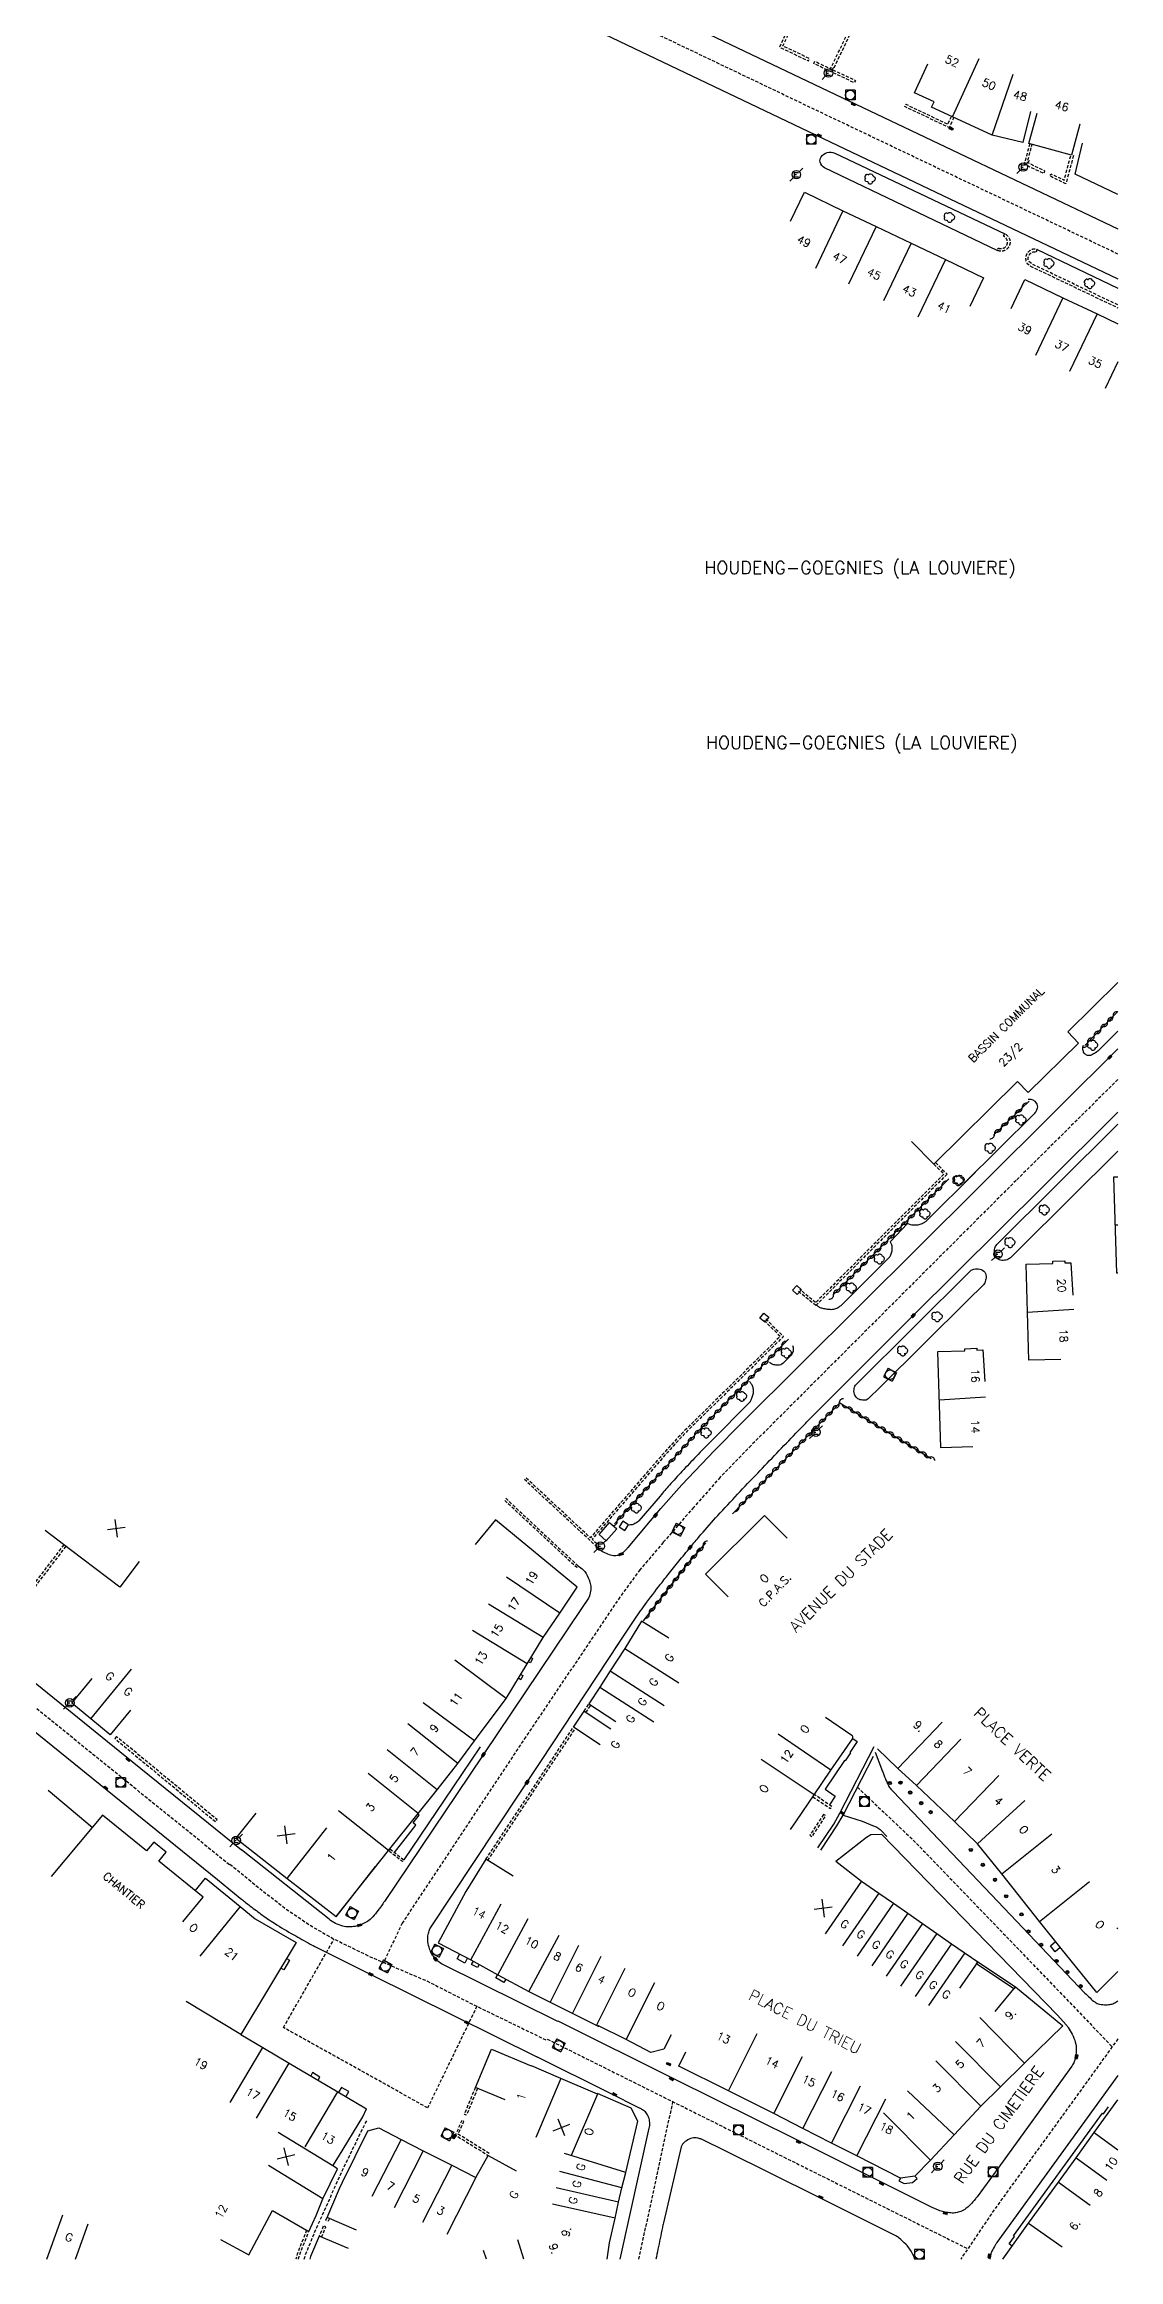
# Model space of a CAD drawing. Header units: millimetres. Extents: x 134000 to 135000, y 131000 to 132000.
# Drawn here: x 134832.2 to 135000.1, y 130999.9 to 131346 of the extents above; entities that cross this region are included whole.
import ezdxf
from ezdxf.enums import TextEntityAlignment as Align

# ---------------------------------------------------------------- set-up
doc = ezdxf.new("R2010")
doc.units = ezdxf.units.MM
doc.linetypes.add('DASHED', pattern=[0.75, 0.5, -0.25])
doc.layers.get('0').update_dxf_attribs({"linetype": 'CONTINUOUS'})
for name, color, linetype in [('W0001', 6, 'DASHED'), ('W0008', 7, 'CONTINUOUS'), ('W0100', 7, 'CONTINUOUS'), ('W0112', 1, 'DASHED'), ('W0300', 7, 'CONTINUOUS'), ('W0310', 3, 'CONTINUOUS'), ('W0322', 7, 'CONTINUOUS'), ('W0400', 7, 'CONTINUOUS'), ('W0420', 7, 'CONTINUOUS'), ('W0471', 7, 'CONTINUOUS'), ('W0980', 7, 'CONTINUOUS'), ('W0984', 7, 'CONTINUOUS'), ('W0989', 7, 'CONTINUOUS'), ('W0991', 7, 'CONTINUOUS'), ('W1102', 7, 'CONTINUOUS')]:
    doc.layers.add(name, color=color, linetype=linetype)
doc.styles.get("Standard").update_dxf_attribs({"font": 'romans.shx', "width": 0.85})

# ---------------------------------------------------------------- blocks, each defined once
blk = doc.blocks.new('t310o')
at = {"color": 0, "linetype": 'Continuous'}
for centre, start, end in [((-0.5, 0.38), 216.8699, 323.1304), ((0.5, -0.37), 36.8699, 143.1303)]:
    blk.add_arc(centre, 0.625, start, end, dxfattribs=at)
blk = doc.blocks.new('T420')
for p, q in [((0.75, 0.75), (-0.75, 0.75)), ((-0.75, 0.75), (-0.75, -0.75)), ((0.75, 0.75), (0.75, -0.75)), ((0.75, -0.75), (-0.75, -0.75))]:
    blk.add_line(p, q)
blk.add_ellipse((0, 0), major_axis=(-0.53, 0.53), ratio=1, start_param=3.926991, end_param=10.210176)
blk = doc.blocks.new('T400')
for p, q in [((-0.15, 0.3), (0.15, 0.3)), ((-0.15, -0.25), (-0.15, 0.3)), ((-0.15, 0.15), (0.15, 0.15)), ((-0.15, 0), (0.15, 0)), ((0.15, 0.3), (0.15, -0.25)), ((-0.15, -0.15), (0.15, -0.15)), ((-0.15, -0.25), (-0.15, -0.3)), ((-0.15, -0.3), (0.15, -0.3)), ((0.15, -0.3), (0.15, -0.25))]:
    blk.add_line(p, q)
blk = doc.blocks.new('T471')
for p, q in [((-0.333334, 0.333334), (-0.333334, -0.333334)), ((-0.333334, 0.333334), (0.333334, 0.333334)), ((-0.333334, 0), (0, 0)), ((0.500001, 0.500001), (1.000002, 1.000002)), ((-0.500001, -0.500001), (-1.000002, -1.000002)), ((-0.333334, -0.333334), (0.333334, -0.333334))]:
    blk.add_line(p, q)
blk.add_ellipse((0, 0), major_axis=(0.471405, 0.471405), ratio=1, start_param=5.4977871438, end_param=11.780972451)
blk = doc.blocks.new('T300')
for p, q in [((-0.8, 0.51), (-0.86, 0.34)), ((-0.86, 0.34), (-0.86, 0.17)), ((-0.86, 0.17), (-0.74, 0.06)), ((-0.69, 0.63), (-0.8, 0.51)), ((-0.8, -0.06), (-0.74, 0.06)), ((-0.74, 0.06), (-0.69, 0.11)), ((-0.57, 0.69), (-0.69, 0.63)), ((-0.46, 0.69), (-0.57, 0.69)), ((-0.29, 0.63), (-0.46, 0.69)), ((-0.29, 0.63), (-0.17, 0.74)), ((-0.23, 0.57), (-0.29, 0.63)), ((-0.17, 0.74), (-0.06, 0.8)), ((-0.06, 0.8), (0.06, 0.8)), ((0.06, 0.8), (0.23, 0.74)), ((0.23, 0.74), (0.34, 0.63)), ((0.34, 0.63), (0.4, 0.51)), ((0.46, 0.46), (0.34, 0.46)), ((0.4, 0.51), (0.4, 0.46)), ((0.57, 0.4), (0.46, 0.46)), ((0.57, 0.4), (0.69, 0.29)), ((0.69, 0.29), (0.74, 0.17)), ((0.74, 0.06), (0.69, -0.17)), ((0.74, 0.17), (0.74, 0.06)), ((-0.8, -0.17), (-0.8, -0.06)), ((-0.8, -0.23), (-0.8, -0.17)), ((-0.74, -0.34), (-0.8, -0.23)), ((-0.69, -0.4), (-0.74, -0.34)), ((-0.51, -0.46), (-0.69, -0.4)), ((-0.4, -0.46), (-0.51, -0.46)), ((-0.4, -0.46), (-0.34, -0.46)), ((-0.34, -0.46), (-0.34, -0.4)), ((-0.34, -0.51), (-0.34, -0.46)), ((-0.29, -0.63), (-0.34, -0.51)), ((-0.17, -0.74), (-0.29, -0.63)), ((-0.06, -0.8), (-0.17, -0.74)), ((0.06, -0.8), (-0.06, -0.8)), ((0.17, -0.74), (0.06, -0.8)), ((0.23, -0.69), (0.17, -0.74)), ((0.29, -0.46), (0.23, -0.46)), ((0.29, -0.63), (0.23, -0.69)), ((0.46, -0.4), (0.29, -0.46)), ((0.34, -0.51), (0.29, -0.63)), ((0.34, -0.51), (0.34, -0.46)), ((0.57, -0.34), (0.46, -0.4)), ((0.63, -0.29), (0.57, -0.34)), ((0.69, -0.17), (0.63, -0.29))]:
    blk.add_line(p, q)
blk = doc.blocks.new('t991o')
at = {"color": 0, "linetype": 'Continuous'}
for p, q in [((-1, 1), (1, -1)), ((-1, -1), (1, 1))]:
    blk.add_line(p, q, dxfattribs=at)
blk = doc.blocks.new('t322o')
at = {"color": 0, "linetype": 'Continuous'}
for radius in [0.25, 0.15]:
    blk.add_circle((0, 0), radius, dxfattribs=at)
blk = doc.blocks.new('t112o')
at = {"color": 0, "linetype": 'Continuous'}
for p, q in [((-0.5, 0.5), (0.5, 0.5)), ((-0.5, -0.5), (-0.5, 0.5)), ((0.5, 0.5), (0.5, -0.5)), ((0.5, -0.5), (-0.5, -0.5))]:
    blk.add_line(p, q, dxfattribs=at)

msp = doc.modelspace()

# ---------------------------------------------------------------- linework, layer by layer
at = {"layer": 'W0001', "flags": 128}
for points in [[(135000, 131313.25), (134952.68, 131335.8), (134887.63, 131366.86), (134845.56, 131386.97), (134838.23, 131390.26), (134831.21, 131393.12), (134824.92, 131394.96), (134817.89, 131396.08), (134809.68, 131396.49), (134801.98, 131396.04), (134783.1, 131393.38), (134742.59, 131386.76), (134718.8, 131382.88), (134708.25, 131384.18), (134708.36, 131389.3), (134710.02, 131396.29), (134712.05, 131400.2)], [(134861.15, 131061.62), (134851.03, 131069.8), (134830.54, 131086.38), (134807.98, 131104.64), (134790.16, 131119.09), (134783.23, 131125.69), (134780.07, 131129.1), (134774.56, 131135.95), (134770.16, 131141.97), (134763.29, 131153.17), (134755.35, 131166.08), (134749.92, 131174.49), (134744.54, 131181.41), (134739.6, 131186.8), (134735.78, 131190.42), (134730.72, 131194.59), (134724.86, 131198.75), (134719.14, 131202.16), (134711.81, 131205.88), (134705.72, 131208.62), (134693.98, 131213.83), (134686.14, 131217.32)], [(134959.29, 131073.73), (134968.34, 131065.17), (134999.11, 131033.2)], [(134861.22, 131061.71), (134866.28, 131057.61), (134869.86, 131054.82), (134873.74, 131052.17), (134877.42, 131050.06), (134883.02, 131047.31), (134892.1, 131043.43), (134899.32, 131039.75), (134910.73, 131034.21)], [(134910.83, 131034.38), (134976.54, 131001.64)], [(135000, 131034.43), (134994.51, 131026.82), (134980.67, 131007.73), (134975.43, 131000)], [(134872.84, 131000), (134872.98, 131000.55), (134874.37, 131003.97), (134878.83, 131013.93), (134882.18, 131020.82), (134882.68, 131021.79)], [(134925.14, 131000), (134930.46, 131024.6)]]:
    msp.add_lwpolyline(points, dxfattribs=at)
at = {"layer": 'W0001'}
for points in [[(135000, 131184.31), (134984.1, 131168.54), (134942.68, 131127.14), (134937.84, 131122.16), (134933.71, 131117.47), (134928.94, 131111.99), (134925.31, 131107.72), (134922.18, 131103.45), (134907.45, 131081.61), (134888.16, 131052.52), (134885.26, 131046.44)], [(134899.82, 131039.51), (134892.12, 131023.64), (134869.58, 131036.19), (134877.5, 131050.01)]]:
    msp.add_lwpolyline(points, dxfattribs=at)
at = {"layer": 'W0008', "flags": 128}
for points in [[(134885.71, 131363.89), (134955.04, 131330.78), (135000, 131309.4)], [(134925.24, 131352.78), (134957.96, 131337.18), (135000, 131317.19)], [(134987.4, 131313.97), (135000, 131307.93)], [(135000, 131173.09), (134984.72, 131157.94)], [(134859.26, 131059.29), (134804.5, 131103.61)], [(134958.55, 131081.36), (134959.25, 131080.89), (134958.1, 131079.17), (134958.23, 131079.09), (134957.38, 131077.86), (134957.28, 131077.92), (134954.23, 131073.41), (134955.82, 131072.35), (134954.91, 131070.99)], [(134900.31, 131080.03), (134894.71, 131071.71), (134888.4, 131062.39)], [(134953.1, 131064.26), (134955.59, 131067.99), (134956.55, 131069.66), (134961.92, 131080.1)], [(134953.56, 131063.92), (134956.07, 131067.69), (134957.05, 131069.38), (134961.78, 131078.57)], [(134990.99, 131048.68), (134990.2, 131048.04), (134989.46, 131048.97), (134990.25, 131049.61)], [(134983.49, 131002.05), (134983.03, 131002.38), (134983.86, 131003.53), (134983.66, 131003.66), (134997.58, 131022.81), (134997.73, 131022.7), (134998.53, 131023.8)], [(134966.03, 131012.66), (134965.76, 131012.24), (134966.6, 131011.83), (134967.91, 131012.01), (134968.63, 131012.61), (134968.29, 131012.96)]]:
    msp.add_lwpolyline(points, dxfattribs=at)
for points in [[(134981.15, 131313.83), (134954.13, 131326.73, -0.171899), (134953.48, 131327.6, -0.227534), (134953.6, 131328.42, -0.177823), (134954.57, 131329.12, -0.181321), (134955.75, 131329.02), (134982.31, 131316.41)], [(135000, 131191.85), (134997.17, 131189.04, -0.041341), (134996.51, 131188.49, -0.046232), (134995.85, 131188.11, -0.149227), (134995.36, 131188.04, -0.14203), (134994.89, 131188.27, -0.101206), (134994.65, 131188.59, -0.083416), (134994.52, 131189.05, -0.071936), (134994.53, 131189.34, -0.064258), (134994.63, 131189.66)], [(134985.96, 131181.21, -0.112922), (134986.56, 131181.17, -0.12997), (134987, 131180.9, -0.103636), (134987.4, 131180.26, -0.175429), (134987.4, 131179.8, -0.043843), (134987.15, 131179.27, -0.065786), (134986.91, 131178.96), (134975.98, 131168.08)], [(134984.72, 131157.94), (134983.19, 131156.46, -0.117344), (134982.68, 131156.15, -0.082242), (134981.84, 131156.04, -0.185003), (134981.11, 131156.34, -0.172381), (134980.73, 131157.08, -0.092394), (134980.77, 131157.97, -0.138638), (134981.07, 131158.5), (135000, 131177.33)], [(134792.35, 131170.82), (134787.99, 131157.44), (134782.37, 131140.13, 0.029483), (134781.99, 131138.67, 0.031087), (134781.8, 131137.24, 0.012759), (134781.79, 131136.98, 0.005382), (134781.78, 131136.34, 0.034126), (134781.89, 131134.79, 0.030735), (134782.23, 131133.09, 0.046548), (134782.61, 131132.06, 0.017011), (134784, 131129.38, 0.030664), (134784.44, 131128.71, 0.050072), (134785.9, 131127.04, 0.002437), (134787.03, 131125.92, 0.00418), (134787.7, 131125.27, 0.000179), (134789.06, 131123.98, 0.002918), (134789.14, 131123.9, 0.010685), (134790.54, 131122.66, 0.006314), (134792.98, 131120.64), (134845.95, 131077.77), (134863.03, 131063.94)], [(134977.74, 131169.84), (134969.96, 131162.14, -0.076491), (134969.55, 131161.84, -0.053984), (134968.89, 131161.59, -0.050932), (134968.57, 131161.54, -0.027354), (134967.97, 131161.54, -0.067802), (134967.6, 131161.61), (134967.11, 131161.83), (134964.41, 131158.92, -0.045389), (134964.6, 131158.5, -0.069945), (134964.67, 131158.2, -0.028209), (134964.67, 131157.65, -0.045241), (134964.62, 131157.32, -0.044813), (134964.42, 131156.73, -0.094238), (134964.25, 131156.48), (134956.83, 131149.09, -0.067309), (134956.16, 131148.58, -0.088272), (134955.55, 131148.37, -0.044058), (134955.21, 131148.34, -0.025659), (134954.63, 131148.38, -0.028423), (134954.04, 131148.48, -0.028032), (134953.46, 131148.65, -0.08366), (134953.24, 131148.78, -0.042856), (134952.88, 131149.12)], [(134942.45, 131137.1, -0.041348), (134942.71, 131136.76, -0.061654), (134942.84, 131136.5, -0.032253), (134943, 131135.92, -0.063227), (134943.02, 131135.61, -0.04426), (134942.95, 131135.1, -0.034925), (134942.76, 131134.47, -0.015066), (134942.55, 131133.99, -0.088982), (134942.5, 131133.91), (134936.38, 131127.76, 0.004422), (134934.13, 131125.45, 0.004314), (134931.87, 131123.06, 0.004375), (134929.91, 131120.91, 0.005685), (134928.44, 131119.23), (134925.12, 131115.35, -0.067906), (134924.95, 131115.19, -0.023747), (134924.37, 131114.84, -0.077549), (134924.09, 131114.74, -0.046764), (134923.6, 131114.7)], [(134915.67, 131108.29, -0.051225), (134916.45, 131107.68, -0.072342), (134916.89, 131107.13, -0.05048), (134917.49, 131105.78, -0.086041), (134917.62, 131104.92, -0.047155), (134917.48, 131103.81, -0.094495), (134917.27, 131103.29), (134916.18, 131101.67)], [(134916.15, 131101.65), (134898.69, 131075.62), (134885.37, 131055.88, -0.013432), (134884.39, 131054.51, -0.016729), (134883.54, 131053.47, -0.074658), (134882.7, 131052.75, -0.061003), (134881.48, 131052.18, -0.013844), (134881.14, 131052.08, -0.01429), (134880.8, 131052, -0.056963), (134879.82, 131051.91, -0.057607), (134878.86, 131052.05, -0.05202), (134877.73, 131052.47, -0.051676), (134876.71, 131053.12), (134863.04, 131063.96)], [(134912.49, 131037.13), (134894.49, 131046.06, -0.064792), (134893.74, 131046.56, -0.05088), (134892.97, 131047.39, -0.05316), (134892.63, 131047.95, -0.041066), (134892.34, 131048.74, -0.051916), (134892.15, 131049.88, -0.070812), (134892.22, 131050.73, -0.02674), (134892.42, 131051.47, -0.064975), (134892.56, 131051.75), (134909.81, 131077.78), (134922.06, 131096.31)], [(134962.06, 131079.24), (134963.06, 131076.6, 0.004574), (134963.3, 131075.98, 0.002312), (134963.8, 131074.75, 0.017654), (134964.14, 131074.02, 0.040342), (134964.32, 131073.71, 0.020393), (134964.53, 131073.44, 0.013924), (134964.86, 131073.07), (134982.2, 131054.82), (134994.84, 131041.59, 0.016282), (134995.64, 131040.81, 0.019081), (134996.37, 131040.19, 0.097806), (134996.9, 131039.92, 0.055892), (134997.91, 131039.75, 0.053334), (134998.74, 131039.8, 0.069465), (134999.36, 131039.98, 0.040838), (135000, 131040.35)], [(134957.05, 131069.38), (134960.03, 131068.42), (134961.92, 131067.64, -0.024216), (134962.21, 131067.54, -0.051761), (134962.34, 131067.48, -0.015691), (134962.83, 131067.14, -0.043179), (134963, 131067), (134963.91, 131066.04)], [(134955.94, 131062.19), (134960.73, 131065.92), (134961.4, 131066.33), (134963.04, 131066.43), (134990.58, 131038.11), (134991.93, 131036.63, -0.044792), (134992.24, 131036.22, -0.018579), (134992.86, 131035.14, -0.056351), (134993.34, 131033.91, -0.063087), (134993.5, 131032.73, -0.034023), (134993.47, 131032.19, -0.021248), (134993.32, 131031.34, -0.051149), (134993.17, 131030.85, -0.034371), (134992.81, 131030.18), (134980.98, 131013.83), (134977.99, 131009.73, -0.021831), (134977.73, 131009.41, -0.007549), (134976.95, 131008.55, -0.056847), (134976.07, 131007.79, -0.070861), (134975.23, 131007.38, -0.057376), (134974.49, 131007.23, -0.052966), (134973.67, 131007.25, -0.017311), (134972.79, 131007.39, -0.038504), (134972.4, 131007.5, -0.009973), (134971.58, 131007.82, -0.016782), (134971.1, 131008.04), (134963.67, 131011.71), (134949.64, 131018.73), (134930.8, 131028.07), (134912.51, 131037.17)], [(134859.27, 131059.3), (134862.85, 131056.39, 0.00763), (134864.17, 131055.36, 0.005352), (134866.08, 131053.92, 0.016432), (134868.18, 131052.49, 0.011939), (134871.19, 131050.68, 0.003785), (134873.76, 131049.24, 0.010366), (134874.72, 131048.74), (134883.24, 131044.5), (134909.17, 131031.6)], [(134922.23, 131000), (134926.77, 131020.45, 0.070926), (134926.84, 131021.34, 0.073203), (134926.66, 131022.18, 0.081867), (134926.27, 131022.87, 0.089591), (134925.72, 131023.34, 0.003677), (134925.25, 131023.6, 0.013253), (134925.12, 131023.67), (134920.61, 131025.92), (134909.17, 131031.61)], [(135000, 131028.69), (134981.09, 131002.61, 0.026568), (134980.83, 131002.2, 0.011883), (134980.32, 131001.26, 0.067939), (134980.06, 131000.52, 0.053406), (134980.01, 131000)], [(134968.29, 131000, 0.012995), (134968.16, 131000.3, 0.036644), (134967.49, 131001.55, 0.052602), (134966.87, 131002.33, 0.025112), (134965.82, 131003.29, 0.056982), (134965.3, 131003.63), (134952.98, 131009.79), (134938.83, 131016.85), (134934.95, 131018.73, 0.040224), (134934.8, 131018.79, 0.012039), (134934.29, 131018.93, 0.119715), (134933.46, 131018.93, 0.099358), (134932.56, 131018.52, 0.06108), (134931.95, 131017.96, 0.11722), (134931.76, 131017.57), (134928.97, 131005.68, 0.006211), (134928.81, 131004.94, 0.001368), (134928.11, 131001.55, 0.005209), (134927.81, 131000)]]:
    msp.add_lwpolyline(points, format="xyb", dxfattribs=at)
at = {"layer": 'W0008'}
for points in [[(134918.42, 131111.43), (134919.09, 131110.83, 0.062765), (134919.56, 131110.5, 0.036532), (134920.47, 131110.1, 0.078034), (134921.38, 131109.94, 0.105187), (134922.05, 131110.07, 0.031854), (134922.5, 131110.29, 0.062539), (134922.71, 131110.45, 0.009149), (134923.16, 131110.9, 0.014031), (134923.44, 131111.21), (134928.59, 131117.26), (134931.86, 131120.97), (134936.97, 131126.35), (134941.19, 131130.62), (134978.04, 131167.25), (134990.89, 131180.02), (135000, 131189.07)], [(134921.49, 131095.46), (134924.29, 131099.66, -0.011095), (134926.1, 131102.26, -0.008764), (134928.53, 131105.46, -0.002292), (134929.91, 131107.21, -0.001908), (134931.59, 131109.29, -0.00234), (134933.39, 131111.48, -0.002947), (134934.84, 131113.2, -0.010142), (134937.47, 131116.17, -0.004417), (134943.71, 131122.82, -0.001256), (134949.68, 131129.04, -0.004397), (134951.4, 131130.8), (134968.01, 131147.41), (134988.3, 131167.61), (135000, 131179.2)], [(134949.15, 131142.77, -0.112983), (134949.27, 131142.07, -0.15697), (134948.93, 131141.22), (134947.68, 131139.98, -0.221343), (134946.85, 131139.65, -0.048634), (134946.25, 131139.74, -0.112224), (134945.53, 131140.1)]]:
    msp.add_lwpolyline(points, format="xyb", dxfattribs=at)
at = {"layer": 'W0008', "flags": 128}
msp.add_lwpolyline([(134962.92, 131136.29), (134960.99, 131134.4, -0.161178), (134960.66, 131134.23, -0.074722), (134959.87, 131134.24, -0.138487), (134959.21, 131134.55, -0.144512), (134958.83, 131135.14, -0.12027), (134958.79, 131136.04, -0.149521), (134959.13, 131136.69), (134976.95, 131154.39, -0.146661), (134977.5, 131154.68, -0.100576), (134978.41, 131154.68, -0.186561), (134979.18, 131154.19, -0.193354), (134979.4, 131153.32, -0.056908), (134979.21, 131152.56, -0.109747), (134978.99, 131152.22), (134976.51, 131149.8)], format="xyb", close=True, dxfattribs=at)
at = {"layer": 'W0008'}
for points in [[(134906.68, 131091.36), (134906.99, 131091.17), (134906.67, 131090.53), (134906.31, 131090.75)], [(134908.28, 131094), (134908.52, 131093.85), (134908.19, 131093.16), (134907.89, 131093.35)], [(134886.93, 131063.56), (134890.29, 131067.82), (134889.88, 131068.19), (134890.81, 131069.35), (134890.56, 131069.55)], [(134870.09, 131046.97), (134870.53, 131046.7), (134869.65, 131045.21), (134869.2, 131045.49)], [(134898.37, 131047.06), (134897.96, 131046.27), (134896.73, 131046.91), (134897.13, 131047.69)], [(134900.18, 131046.06), (134899.91, 131045.58), (134898.99, 131046.05), (134899.28, 131046.57)], [(134904.32, 131043.75), (134904.04, 131043.24), (134902.8, 131043.98), (134903.06, 131044.44)], [(134875.02, 131027.96), (134875.3, 131028.43), (134874.14, 131029.15), (134873.85, 131028.65)], [(134879.35, 131025.39), (134879.82, 131026.18), (134878.64, 131026.84), (134878.19, 131026.08)]]:
    msp.add_lwpolyline(points, dxfattribs=at)
at = {"layer": 'W0100', "flags": 128}
for points in [[(134986.33, 131335.53), (134985.14, 131330.67), (134980.34, 131331.85), (134974.14, 131334.7), (134970.89, 131336.2), (134971.27, 131337.03), (134968.21, 131338.43), (134970.29, 131342.98)], [(134994.05, 131333.54), (134992.75, 131328.72), (134986.1, 131330.51), (134987.39, 131335.24)], [(135000, 131322.56), (134993.31, 131325.71), (134994.45, 131330.58)], [(134948.85, 131318.39), (134951.01, 131322.91), (134957.02, 131320.03), (134962.21, 131317.57), (134967.68, 131314.96), (134973.05, 131312.39), (134979, 131309.56), (134976.85, 131305.05)], [(134983.32, 131304.77), (134985.46, 131309.28), (134991.42, 131306.44), (134996.75, 131303.92), (135000, 131302.36)], [(134967.72, 131174.63), (134971.23, 131171.07), (134984.31, 131183.98), (134985.99, 131182.28), (134993.82, 131190), (134992.15, 131191.73), (135000, 131199.48)], [(135000, 131154.07), (134999.83, 131154.07), (134999.39, 131169.09), (135000, 131169.1)], [(134991.1, 131140.58), (134986.1, 131140.43), (134985.66, 131155.45), (134989.85, 131155.56), (134989.85, 131155.94), (134991.71, 131155.99), (134991.73, 131155.65), (134992.65, 131155.68), (134992.96, 131150.6)], [(134977.32, 131126.92), (134972.33, 131126.77), (134971.88, 131141.79), (134976.07, 131141.91), (134976.07, 131142.25), (134977.94, 131142.31), (134977.95, 131142.03), (134978.91, 131142.09), (134979.23, 131137.1)], [(134948.31, 131112.66), (134944.79, 131116.21), (134935.56, 131107.04), (134939.08, 131103.49)], [(134847.03, 131108.98), (134844.01, 131105), (134836.33, 131110.81), (134832.34, 131113.83)], [(134845.69, 131085.79), (134842.5, 131081.94), (134839.49, 131084.43), (134836.53, 131086.86), (134839.7, 131090.73)], [(134919.09, 131080.38), (134914.92, 131083.13), (134916.57, 131085.62), (134920.74, 131082.87)], [(135000, 131044.94), (134996.7, 131041.69), (134991.11, 131048.54), (134987.74, 131052.75), (134981.86, 131060.2), (134978.08, 131064.9), (134974.47, 131068.36), (134968.51, 131074), (134965.63, 131076.67), (134962.45, 131079.76)], [(134853.89, 131052.69), (134857.04, 131056.57), (134850.12, 131062.21), (134851.26, 131063.58), (134849.33, 131065.16), (134848.18, 131063.79), (134841.33, 131069.36), (134839.71, 131067.46), (134832.82, 131073.23)], [(134905.47, 131059.83), (134901.24, 131062.49), (134898.07, 131057.45), (134893.76, 131049.44), (134898.88, 131046.79), (134903.09, 131044.42), (134907.92, 131041.81), (134907.92, 131041.81), (134918.86, 131036.35)], [(134955.94, 131062.19), (134959.91, 131059.06), (134959.91, 131059.06), (134962.63, 131057.18), (134964.95, 131055.6), (134967.19, 131054.05), (134969.46, 131052.46), (134971.72, 131050.9), (134974.02, 131049.28), (134978.11, 131046.47), (134975.27, 131042.35)], [(134855.81, 131057.57), (134857.39, 131059.51), (134862.82, 131055.09), (134865.16, 131053.19), (134871.59, 131049.46), (134862.95, 131035.11), (134866.37, 131033.08), (134870.48, 131030.65), (134878.07, 131026.14), (134882.55, 131023.48)], [(134999.83, 131051.78), (135000, 131051.61)], [(134980.84, 131038.7), (134984.02, 131042.56), (134991.39, 131036.48), (134985.38, 131030.62), (134981.66, 131026.92), (134978.6, 131023.89), (134974.4, 131019.45), (134970.7, 131015.48), (134968.29, 131012.96), (134966.03, 131012.66), (134959.2, 131016.14), (134955.24, 131018.15), (134950.77, 131020.41), (134946.21, 131022.74), (134939.12, 131026.32), (134931.37, 131030.16), (134932.48, 131032.4)], [(134930.2, 131035.03), (134929.06, 131032.81), (134927.02, 131032.31), (134923.15, 131034.3), (134918.7, 131036.52)], [(134904.22, 131024.91), (134899.6, 131026.81), (134902.08, 131032.84), (134908.32, 131030.2)], [(134920.16, 131000), (134920.55, 131002.56), (134921.41, 131006.41), (134921.94, 131008.9), (134922.46, 131011.17), (134923.08, 131013.55), (134924.97, 131021.59), (134923.95, 131023.58), (134918.69, 131025.88), (134918.66, 131025.81), (134912.94, 131028.24), (134908.33, 131030.22)], [(134859.75, 131003.06), (134864.16, 131000.7), (134867.86, 131007.62), (134873.58, 131004.34), (134874.68, 131006.85), (134875.77, 131009.45), (134878.02, 131014.14), (134877.31, 131014.58), (134878.18, 131016.01), (134881.98, 131022.26), (134882.58, 131023.51)], [(134982.03, 131000), (134986.05, 131005.64), (134990.7, 131012.04), (134993.47, 131015.84), (134996.29, 131019.79), (135000, 131024.89)], [(134881, 131004.52), (134876.41, 131006.5), (134878.37, 131011.05), (134878.82, 131012.05), (134882.78, 131020.08)], [(134882.78, 131020.07), (134884.48, 131020.53), (134887.98, 131018.69), (134891.44, 131016.95), (134895.88, 131014.67), (134899.65, 131012.76), (134901.56, 131016.23), (134905.94, 131013.82)], [(134879.78, 131001.68), (134875.17, 131003.6), (134873.84, 131000.42), (134873.73, 131000)]]:
    msp.add_lwpolyline(points, dxfattribs=at)
at = {"layer": 'W0100'}
for points in [[(134865.25, 131069.71), (134862.16, 131065.78), (134870.18, 131059.5), (134877.82, 131053.53), (134886.02, 131063.83), (134890.64, 131069.65), (134893.61, 131073.34), (134896.86, 131077.45), (134899.46, 131080.96), (134904.42, 131087.62), (134907.7, 131093.04), (134910.18, 131097.12), (134912.76, 131100.94), (134915.49, 131104.98), (134902.74, 131115.5), (134899.56, 131111.64)], [(134929.81, 131097.04), (134925.56, 131099.67), (134922.93, 131095.41), (134920.66, 131091.92), (134919.05, 131089.37), (134917.34, 131086.76), (134921.52, 131084.02)]]:
    msp.add_lwpolyline(points, dxfattribs=at)
at = {"layer": 'W0100', "flags": 128}
for points in [[(134921.67, 131114.1), (134920.04, 131112.23), (134918.92, 131113.21), (134920.55, 131115.08)], [(134923.52, 131114.72), (134922.64, 131115.31), (134922.05, 131114.44), (134922.93, 131113.84)], [(134984.02, 131042.56), (134983.76, 131042.25), (134977.88, 131046.14), (134978.11, 131046.47)]]:
    msp.add_lwpolyline(points, close=True, dxfattribs=at)
msp.add_lwpolyline([(134948.85, 131067.12), (134949.78, 131068.48), (134952.52, 131072.54), (134955.14, 131076.38), (134958.55, 131081.36, 0.105494), (134958.57, 131081.42, 0.040938), (134958.59, 131081.57, 0.140656), (134958.55, 131081.68, 0.104013), (134958.44, 131081.8), (134954.32, 131084.62)], format="xyb", dxfattribs=at)
at = {"layer": 'W0112', "flags": 128}
for points in [[(134950.59, 131352.77), (134947.09, 131345.58), (134951.64, 131343.43), (134951.81, 131343.79), (134947.63, 131345.77), (134950.95, 131352.59)], [(134958.71, 131348.86), (134955.47, 131342.04), (134958.99, 131340.37), (134958.82, 131340.01), (134952.49, 131343), (134952.66, 131343.37), (134955.11, 131342.21), (134958.35, 131349.03)], [(134974.35, 131334.6), (134973.62, 131333.01), (134966.68, 131336.31), (134966.85, 131336.67), (134973.43, 131333.54), (134973.99, 131334.77)], [(134986.22, 131330.48), (134985.36, 131327.32), (134988.43, 131325.87), (134988.6, 131326.23), (134985.84, 131327.54), (134986.6, 131330.38)], [(134993.06, 131328.63), (134991.87, 131324.23), (134989.35, 131325.45), (134989.52, 131325.81), (134991.61, 131324.8), (134992.67, 131328.74)], [(134904.32, 131118.87), (134914.42, 131109.45), (134915.67, 131108.29), (134915.43, 131108.04), (134904.08, 131118.62)], [(134835.26, 131111.62), (134830.03, 131104.78)], [(134835.58, 131111.38), (134830.35, 131104.54)], [(134916.57, 131085.62), (134917.34, 131086.76)], [(134916.86, 131085.43), (134917.63, 131086.56)], [(134901.24, 131062.49), (134914.92, 131083.13)], [(134901.53, 131062.3), (134915.21, 131082.94)], [(134952.33, 131072.26), (134955.09, 131070.39), (134955.32, 131070.72), (134952.55, 131072.59)], [(134886.24, 131064.11), (134888.4, 131062.39), (134888.18, 131062.12), (134886.02, 131063.83)], [(134899.92, 131026.68), (134898.19, 131022.48), (134897.87, 131022.61), (134899.6, 131026.81)], [(134901.75, 131016.53), (134896.9, 131019.53), (134897.8, 131021.55), (134897.48, 131021.69), (134896.45, 131019.4), (134901.56, 131016.23)], [(134873.21, 131004.55), (134871.73, 131000.81), (134871.53, 131000)], [(134871.95, 131000), (134872.12, 131000.69), (134873.56, 131004.35)], [(134875.53, 131003.44), (134876.22, 131005.06), (134875.85, 131005.22), (134875.17, 131003.6)], [(134876.77, 131006.34), (134876.58, 131005.92), (134876.22, 131006.09), (134876.41, 131006.5)]]:
    msp.add_lwpolyline(points, dxfattribs=at)
msp.add_lwpolyline([(134981.31, 131314.19, 0.179498), (134982.01, 131314.14, 0.179498), (134982.58, 131314.56, 0.220203), (134982.7, 131315.4, 0.220203), (134982.14, 131316.04), (134982.31, 131316.41, -0.220203), (134983.09, 131315.51, -0.220203), (134982.92, 131314.34, -0.179498), (134982.13, 131313.76, -0.179498), (134981.15, 131313.83)], format="xyb", close=True, dxfattribs=at)
for points in [[(134987.29, 131313.59), (134987.4, 131313.97, 0.093659), (134986.84, 131314.02, 0.100999), (134986.35, 131313.86, 0.140472), (134985.77, 131313.27, 0.138227), (134985.58, 131312.46, 0.137968), (134985.78, 131311.85), (134986.32, 131311.38), (135000, 131304.85)], [(135000, 131305.3), (134986.54, 131311.71), (134986.09, 131312.11, -0.123562), (134985.98, 131312.48, -0.138227), (134986.12, 131313.08, -0.140472), (134986.55, 131313.51, -0.100999), (134986.89, 131313.62, -0.093659), (134987.29, 131313.59)], [(134944.97, 131146.9), (134947.73, 131144.16), (134938.77, 131135.33), (134933.3, 131129.97, 0.013187), (134931.21, 131127.81, 0.007289), (134927.6, 131123.76), (134917.83, 131112.49), (134918.67, 131111.7), (134918.42, 131111.43), (134907.14, 131121.91)], [(134944.72, 131146.65), (134947.23, 131144.16), (134938.53, 131135.58), (134933.06, 131130.22, 0.013187), (134930.95, 131128.05, 0.007289), (134927.33, 131123.99), (134917.56, 131112.71), (134907.38, 131122.17)]]:
    msp.add_lwpolyline(points, format="xyb", dxfattribs=at)
at = {"layer": 'W0112'}
for points in [[(134971.5, 131171.33), (134973.3, 131169.52), (134952.79, 131148.99), (134950.04, 131151.25)], [(134971.25, 131171.09), (134972.8, 131169.52), (134952.76, 131149.46), (134950.27, 131151.52)]]:
    msp.add_lwpolyline(points, dxfattribs=at)
at = {"layer": 'W0112', "flags": 128}
for points in [[(134843.51, 131081.64), (134843.26, 131081.33), (134858.95, 131068.37), (134859.21, 131068.68)], [(134954, 131069.49), (134951.86, 131066.24), (134952.19, 131066.02), (134954.34, 131069.27)]]:
    msp.add_lwpolyline(points, close=True, dxfattribs=at)
at = {"layer": 'W0310'}
for points in [[(135000, 131194.95), (134994.84, 131189.63)], [(134986.11, 131180.94), (134980.58, 131175.63)], [(134973.56, 131168.77), (134955.47, 131150.62)], [(134948.5, 131143.74), (134934.58, 131129.52), (134921.31, 131114.86)], [(134939.75, 131116.46), (134956.53, 131133.78), (134970.82, 131125.11)], [(134925.84, 131099.71), (134932.71, 131108.53), (134935.6, 131111.9)]]:
    msp.add_lwpolyline(points, dxfattribs=at)
at = {"layer": 'W1102', "flags": 128}
for points in [[(134974.14, 131334.7), (134978.31, 131343.79)], [(134980.34, 131331.85), (134983.65, 131341.34)], [(134957.02, 131320.03), (134952.72, 131311.01)], [(134962.21, 131317.57), (134957.9, 131308.54)], [(134967.68, 131314.96), (134963.38, 131305.93)], [(134973.05, 131312.39), (134968.75, 131303.37)], [(134991.42, 131306.44), (134987.14, 131297.41)], [(134996.75, 131303.92), (134992.46, 131294.89)], [(135000, 131296.4), (134998, 131292.23)], [(134999.61, 131161.58), (135000, 131161.6)], [(134985.88, 131147.94), (134993.09, 131148.41)], [(134972.11, 131134.27), (134979.31, 131134.74)], [(134912.76, 131100.94), (134904.47, 131106.54)], [(134910.18, 131097.12), (134901.63, 131102.31)], [(134907.7, 131093.04), (134899.15, 131098.22)], [(134922.93, 131095.41), (134931.37, 131090.06)], [(134839.49, 131084.43), (134845.83, 131092.17)], [(134904.42, 131087.62), (134896.4, 131093.59)], [(134920.66, 131091.92), (134929.08, 131086.53)], [(134919.05, 131089.37), (134927.46, 131083.96)], [(134899.46, 131080.96), (134891.44, 131086.93)], [(134965.63, 131076.67), (134972.55, 131083.88)], [(134896.86, 131077.45), (134889.03, 131083.66)], [(134955.14, 131076.38), (134946.89, 131082.03)], [(134968.51, 131074), (134975.44, 131081.22)], [(134893.61, 131073.34), (134885.82, 131079.6)], [(134944.23, 131078.14), (134952.55, 131072.59), (134952.55, 131072.59)], [(134890.64, 131069.65), (134882.81, 131075.87)], [(134974.47, 131068.36), (134981.39, 131075.58)], [(134886.02, 131063.83), (134878.19, 131070.05)], [(134978.08, 131064.9), (134985.47, 131071.66)], [(134839.71, 131067.46), (134833.29, 131059.79)], [(134870.18, 131059.5), (134876.35, 131067.37)], [(134981.86, 131060.2), (134989.67, 131066.45)], [(134877.84, 131053.5), (134884, 131061.37)], [(134959.91, 131059.06), (134954.23, 131050.83)], [(134962.63, 131057.18), (134956.95, 131048.95)], [(134987.74, 131052.75), (134995.54, 131059)], [(134862.82, 131055.09), (134856.51, 131047.33)], [(134898.88, 131046.79), (134903.61, 131055.52)], [(134903.09, 131044.42), (134907.86, 131053.21)], [(134964.95, 131055.6), (134959.27, 131047.36)], [(134967.19, 131054.05), (134961.52, 131045.82)], [(134907.92, 131041.81), (134912.68, 131050.6)], [(134969.46, 131052.46), (134963.78, 131044.23)], [(134971.72, 131050.9), (134966.04, 131042.67)], [(134974.02, 131049.28), (134968.34, 131041.05)], [(134911.29, 131040.12), (134915.76, 131049.07)], [(134914.78, 131038.39), (134919.24, 131047.34)], [(134976.06, 131047.88), (134970.38, 131039.65)], [(134918.51, 131036.53), (134922.97, 131045.48)], [(134923.15, 131034.3), (134927.62, 131043.24)], [(134862.95, 131035.11), (134854.38, 131040.27)], [(134985.38, 131030.62), (134978.4, 131037.77)], [(134861.28, 131024.48), (134866.37, 131033.08)], [(134939.12, 131026.32), (134943.64, 131035.24)], [(134981.66, 131026.92), (134974.62, 131034.02)], [(134865.38, 131022.05), (134870.48, 131030.65)], [(134946.21, 131022.74), (134950.73, 131031.66)], [(134950.77, 131020.41), (134955.28, 131029.33)], [(134978.6, 131023.89), (134971.56, 131030.98)], [(134872.97, 131017.55), (134878.07, 131026.14)], [(134912.94, 131028.24), (134909.03, 131019.04)], [(134918.66, 131025.81), (134914.57, 131016.19)], [(134955.24, 131018.15), (134959.75, 131027.07)], [(134959.2, 131016.14), (134963.71, 131025.07)], [(134974.4, 131019.45), (134967.14, 131026.33)], [(134970.7, 131015.48), (134963.37, 131022.86)], [(134877.31, 131014.58), (134868.77, 131019.78)], [(134887.98, 131018.69), (134883.41, 131009.79)], [(134996.29, 131019.79), (135000, 131017.09)], [(134875.77, 131009.45), (134867.23, 131014.65)], [(134891.44, 131016.95), (134886.91, 131008.03)], [(134895.88, 131014.67), (134891.34, 131005.76)], [(134923.08, 131013.55), (134913.51, 131016.52)], [(134993.47, 131015.84), (134998.25, 131012.36)], [(134899.65, 131012.76), (134895.15, 131003.84)], [(134921.94, 131008.9), (134912.19, 131011.13)], [(134922.46, 131011.17), (134912.79, 131013.7)], [(134990.7, 131012.04), (134995.64, 131008.44)], [(134921.41, 131006.41), (134911.66, 131008.6)], [(134832.6, 131000), (134835.12, 131006.96)], [(134837.07, 131000), (134839.08, 131005.53)], [(134986.05, 131005.64), (134991.29, 131001.91)], [(134901.3, 131000), (134900.87, 131001.36)], [(134907.16, 131000), (134906.22, 131003.04)]]:
    msp.add_lwpolyline(points, dxfattribs=at)

# ---------------------------------------------------------------- block references
at = {"layer": 'W0112'}
for p, rotation in [((134949.86, 131151.43), 226.7190248498487), ((134944.73, 131147.11), 50.99164368885802)]:
    msp.add_blockref('t112o', p, dxfattribs=dict(at, rotation=rotation))
at = {"layer": 'W0300'}
for p in [(134961.3, 131324.99), (134973.71, 131318.96), (134989.27, 131311.77), (134995.61, 131308.62), (134996.09, 131189.64), (134984.87, 131177.97), (134980.06, 131173.55), (134975.06, 131168.47), (134975.25, 131168.58), (134969.87, 131163.28), (134988.53, 131163.91), (134962.75, 131156.24), (134983.17, 131158.82), (134958.36, 131151.74), (134971.78, 131147.23), (134966.39, 131141.89), (134948.22, 131141.56), (134941.23, 131134.78), (134935.67, 131129.07), (134924.76, 131117.34)]:
    msp.add_blockref('T300', p, dxfattribs=at)
at = {"layer": 'W0310'}
for p, rotation in [((134999.25, 131194.18), 225.9048338587448), ((134996.29, 131191.12), 225.9048338587448), ((134997.33, 131192.2), 225.9048338587448), ((134998.38, 131193.28), 225.9048338587448), ((134995.25, 131190.05), 225.9048338587448), ((134985.03, 131179.9), 223.8019755176), ((134981.78, 131176.78), 223.8019755176), ((134982.87, 131177.82), 223.8019755176), ((134983.95, 131178.86), 223.8019755176), ((134980.7, 131175.75), 223.8019755176), ((134971.44, 131166.64), 225.0904337384613), ((134972.5, 131167.7), 225.0904337384613), ((134968.26, 131163.45), 225.0904337384613), ((134969.32, 131164.52), 225.0904337384613), ((134970.38, 131165.58), 225.0904337384613), ((134964.02, 131159.2), 225.0904337384613), ((134965.08, 131160.27), 225.0904337384613), ((134966.14, 131161.33), 225.0904337384613), ((134967.2, 131162.39), 225.0904337384613), ((134960.85, 131156.02), 225.0904337384613), ((134961.91, 131157.08), 225.0904337384613), ((134962.97, 131158.14), 225.0904337384613), ((134957.67, 131152.83), 225.0904337384613), ((134958.73, 131153.89), 225.0904337384613), ((134959.79, 131154.96), 225.0904337384613), ((134955.55, 131150.71), 225.0904337384613), ((134956.61, 131151.77), 225.0904337384613), ((134947.45, 131142.67), 225.6028207020126), ((134943.25, 131138.38), 225.6028207020126), ((134944.3, 131139.46), 225.6028207020126), ((134945.35, 131140.53), 225.6028207020126), ((134946.4, 131141.6), 225.6028207020126), ((134940.11, 131135.17), 225.6028207020126), ((134941.16, 131136.24), 225.6028207020126), ((134942.2, 131137.31), 225.6028207020126), ((134936.96, 131131.95), 225.6028207020126), ((134938.01, 131133.03), 225.6028207020126), ((134939.06, 131134.1), 225.6028207020126), ((134954.36, 131131.55), 45.91238242288897), ((134955.41, 131132.62), 45.91238242288897), ((134956.45, 131133.7), 45.91238242288897), ((134957.71, 131133.07), 328.7467076682713), ((134959, 131132.29), 328.7467076682713), ((134960.28, 131131.51), 328.7467076682713), ((134933.84, 131128.71), 227.8541711247904), ((134934.86, 131129.81), 225.6028207020126), ((134935.91, 131130.88), 225.6028207020126), ((134951.23, 131128.31), 45.91238242288897), ((134952.28, 131129.39), 45.91238242288897), ((134953.32, 131130.47), 45.91238242288897), ((134961.56, 131130.73), 328.7467076682713), ((134962.84, 131129.95), 328.7467076682713), ((134964.13, 131129.18), 328.7467076682713), ((134965.41, 131128.4), 328.7467076682713), ((134930.82, 131125.37), 227.8541711247904), ((134931.83, 131126.48), 227.8541711247904), ((134932.83, 131127.6), 227.8541711247904), ((134948.1, 131125.08), 45.91238242288897), ((134949.15, 131126.16), 45.91238242288897), ((134950.19, 131127.24), 45.91238242288897), ((134966.69, 131127.62), 328.7467076682713), ((134967.97, 131126.84), 328.7467076682713), ((134969.26, 131126.06), 328.7467076682713), ((134970.54, 131125.28), 328.7467076682713), ((134927.8, 131122.04), 227.8541711247904), ((134928.81, 131123.15), 227.8541711247904), ((134929.81, 131124.26), 227.8541711247904), ((134944.97, 131121.85), 45.91238242288897), ((134946.01, 131122.93), 45.91238242288897), ((134947.06, 131124), 45.91238242288897), ((134923.78, 131117.59), 227.8541711247904), ((134924.78, 131118.7), 227.8541711247904), ((134925.79, 131119.81), 227.8541711247904), ((134926.79, 131120.92), 227.8541711247904), ((134940.8, 131117.54), 45.91238242288897), ((134941.84, 131118.62), 45.91238242288897), ((134942.88, 131119.69), 45.91238242288897), ((134943.93, 131120.77), 45.91238242288897), ((134921.76, 131115.36), 227.8541711247904), ((134922.77, 131116.47), 227.8541711247904), ((134935.2, 131111.43), 49.36308678124632), ((134932.29, 131108), 52.10917275360521), ((134933.24, 131109.16), 49.36308678124632), ((134934.22, 131110.3), 49.36308678124632), ((134929.53, 131104.45), 52.10917275360521), ((134930.45, 131105.63), 52.10917275360521), ((134931.37, 131106.82), 52.10917275360521), ((134926.76, 131100.9), 52.10917275360521), ((134927.69, 131102.08), 52.10917275360521), ((134928.61, 131103.26), 52.10917275360521)]:
    msp.add_blockref('t310o', p, dxfattribs=dict(at, rotation=rotation))
at = {"layer": 'W0322'}
for p, rotation in [((134964.35, 131074.39), 89.5136068576898), ((134966.01, 131074.45), 89.5136068576898), ((134967.55, 131072.9), 89.5136068576898), ((134969.26, 131071.26), 89.5136068576898), ((134970.73, 131069.84), 89.51360685768972), ((134977.02, 131063.94), 89.51360685768987), ((134978.89, 131061.62), 89.51360685768972), ((134980.8, 131059.28), 89.51360685768987), ((134982.54, 131056.7), 89.5136068576898), ((134984.93, 131053.87), 89.5136068576898), ((134986.02, 131051.2), 89.51360685768972), ((134988.01, 131049.12), 89.51360685768987), ((134990.42, 131046.59), 89.5136068576898), ((134992.09, 131044.84), 89.51360685768987), ((134994.18, 131042.66), 89.51360685768972)]:
    msp.add_blockref('t322o', p, dxfattribs=dict(at, rotation=rotation))
at = {"layer": 'W0400'}
for p, rotation in [((134958.66, 131336.68), 244.5657885462546), ((134973.92, 131332.86), 243.01832494355), ((134953.32, 131331.77), 64.47115866215698), ((134998.73, 131187.78), 314.7345149171548), ((134968.01, 131147.41), 313.4701241520936), ((134927.73, 131116.21), 140.5619010704491), ((134933.14, 131111.19), 139.9009344206496), ((134922.34, 131110.16), 288.5673969839505), ((134845.33, 131078.07), 51.01577609969626), ((134900.84, 131078.82), 326.1815067930878), ((134841.84, 131073.59), 51.02401952839177), ((134907.66, 131074.49), 146.8226397255875), ((134956.92, 131069.7), 59.19818998019795), ((134881.48, 131052.18), 284.8475878355832), ((134893.35, 131046.88), 216.9299982317941), ((134883.24, 131044.5), 246.1273828816772), ((134898.26, 131036.97), 63.73985193723362), ((134993.53, 131031.64), 350.2245112974144), ((134929.8, 131030.49), 64.86121943130622), ((134930.24, 131028.18), 63.56817749101963), ((134921.33, 131025.73), 243.5275629649557), ((134896.27, 131019.13), 146.3012745783593), ((134950.06, 131018.36), 242.6985934095851), ((134963.1, 131011.83), 62.97387863837222), ((134953.54, 131009.68), 243.4136106407625), ((134973.05, 131007.19), 79.35444508131256), ((134979.92, 131000.5), 349.4958167658913)]:
    msp.add_blockref('T400', p, dxfattribs=dict(at, rotation=rotation))
at = {"layer": 'W0420'}
for p in [(134958.17, 131338.1), (134952.06, 131331.15), (134844.13, 131074.48), (134960.39, 131071.49), (134940.7, 131020.2), (134960.9, 131013.59), (134980.46, 131013.62), (134968.98, 131000.75)]:
    msp.add_blockref('T420', p, dxfattribs=at)
for p, rotation in [((134964.39, 131138.18), 62.50851531210927), ((134931.3, 131113.98), 62.50851531213176), ((134880.32, 131054.07), 62.5085153121131), ((134893.59, 131048.22), 62.50851531211696), ((134885.53, 131045.74), 62.5085153121131), ((134912.62, 131033.41), 62.5085153121279), ((134895.2, 131019.53), 62.50851531213176)]:
    msp.add_blockref('T420', p, dxfattribs=dict(at, rotation=rotation))
at = {"layer": 'W0471'}
for p in [(134954.76, 131341.54), (134949.75, 131325.66), (134985.21, 131326.85), (134981.26, 131157), (134952.81, 131129.21), (134919.12, 131111.41), (134836.19, 131086.91), (134862.2, 131065.43), (134971.86, 131014.51)]:
    msp.add_blockref('T471', p, dxfattribs=at)
at = {"layer": 'W0991'}
for p, rotation in [((134843.47, 131114.18), 52.88767244022966), ((134870, 131066.32), 51.93980401707091), ((134953.96, 131054.86), 51.78364205700535), ((134913.04, 131020.59), 67.00222012009378), ((134869.99, 131016.02), 328.6502532469081)]:
    msp.add_blockref('t991o', p, dxfattribs=dict(at, rotation=rotation))

# ---------------------------------------------------------------- texts
at = {"layer": 'W0980'}
for p in [(134959.69, 131264.13), (134959.96, 131236.79)]:
    msp.add_text('HOUDENG-GOEGNIES (LA LOUVIERE)', height=2, dxfattribs=at).set_placement(p, align=Align.MIDDLE)
at = {"layer": 'W0984'}
for s, rotation, p in [('BASSIN COMMUNAL', 44.73, (134982.56, 131192.87)), ('C.P.A.S.', 46.08, (134946.39, 131104.51)), ('CHANTIER', 320.745, (134844.67, 131057.62))]:
    msp.add_text(s, height=1.25, rotation=rotation, dxfattribs=at).set_placement(p, align=Align.MIDDLE)
at = {"layer": 'W0989'}
for s, rotation, p in [('AVENUE DU STADE', 45, (134956.71, 131106.05)), ('PLACE VERTE', 316.5796, (134983.49, 131080.48)), ('PLACE DU TRIEU', 333.1327, (134951.09, 131037.1)), ('RUE DU CIMETIERE', 54.0602, (134981.39, 131021))]:
    msp.add_text(s, height=1.75, rotation=rotation, dxfattribs=at).set_placement(p, align=Align.MIDDLE)
at = {"layer": 'W0991'}
for s, rotation, p in [('52', 335.3512, (134974.09, 131343.4)), ('50', 335.3512, (134979.86, 131339.77)), ('48', 346.1681, (134984.73, 131337.98)), ('46', 344.883, (134991.25, 131336.37)), ('49', 334.2602, (134950.93, 131315.24)), ('47', 334.2602, (134956.52, 131312.62)), ('45', 334.2602, (134961.89, 131310.14)), ('43', 334.2602, (134967.41, 131307.52)), ('41', 334.2602, (134972.85, 131304.9)), ('39', 334.2602, (134985.47, 131301.6)), ('37', 334.2602, (134991.26, 131298.91)), ('35', 334.2602, (134996.49, 131296.36)), ('23/2', 44.73, (134983.29, 131188.13)), ('20', 272.7, (134991.2, 131152.11)), ('18', 272.7, (134991.51, 131144.29)), ('16', 272.7, (134977.71, 131138.01)), ('14', 272.7, (134977.71, 131130.09)), ('19', 57.42, (134908.38, 131106.42)), ('O', 46.08, (134944.74, 131106.36)), ('17', 57.42, (134905.61, 131102.3)), ('15', 57.42, (134902.93, 131098.19)), ('13', 57.42, (134900.46, 131093.87)), ('G', 57.42, (134929.9, 131093.97)), ('G', 320.502, (134842.46, 131091.06)), ('G', 320.502, (134845.32, 131088.67)), ('11', 54.9, (134896.55, 131087.49)), ('G', 57.42, (134925.68, 131087.08)), ('G', 57.42, (134927.43, 131090.16)), ('G', 57.42, (134923.82, 131084.4)), ('9.', 316.4573, (134968.89, 131083.26)), ('9', 52.2, (134893.15, 131082.96)), ('G', 57.42, (134921.46, 131080.39)), ('O', 55.6188, (134951.07, 131082.82)), ('8', 316.4573, (134971.94, 131080.46)), ('7', 52.2, (134890.17, 131079.26)), ('12', 55.6188, (134948.24, 131078.53)), ('7', 316.4573, (134976.47, 131076.22)), ('5', 52.2, (134886.87, 131075.14)), ('O', 55.6188, (134944.69, 131073.52)), ('3', 52.2, (134883.17, 131070.62)), ('4', 316.4573, (134981.36, 131071.57)), ('O', 308.4794, (134985.3, 131067.09)), ('1', 52.2, (134877.09, 131062.8)), ('3', 308.4794, (134990.31, 131060.87)), ('14', 331.2, (134900.15, 131054.09)), ('G', 325.4703, (134957.3, 131052.36)), ('O', 308.4794, (134997.18, 131052.27)), ('O', 321.975, (134855.55, 131051.76)), ('12', 331.2, (134903.75, 131051.83)), ('10', 331.2, (134908.38, 131049.46)), ('G', 325.4703, (134959.83, 131050.75)), ('G', 325.4703, (134962.22, 131049.12)), ('21', 321.975, (134861.52, 131047.64)), ('8', 331.2, (134912.4, 131047.3)), ('6', 331.2, (134915.79, 131045.55)), ('G', 325.4703, (134964.37, 131047.61)), ('G', 325.4703, (134966.58, 131046.1)), ('4', 331.2, (134919.29, 131043.7)), ('O', 333.4619, (134924.07, 131041.66)), ('G', 325.4703, (134969.02, 131044.41)), ('G', 325.4703, (134971.12, 131042.84)), ('O', 333.4619, (134928.56, 131039.54)), ('G', 325.4703, (134973.17, 131041.37)), ('13', 333.4619, (134938.36, 131034.59)), ('9.', 44.5098, (134983.23, 131038.29)), ('7', 44.5098, (134978.6, 131033.75)), ('19', 330.3, (134856.69, 131030.56)), ('14', 333.4619, (134945.97, 131030.74)), ('15', 333.4619, (134951.71, 131027.87)), ('5', 44.5098, (134975.31, 131030.5)), ('17', 330.3, (134864.82, 131025.83)), ('1', 72.9, (134906.73, 131025.39)), ('16', 333.4619, (134956.19, 131025.58)), ('3', 44.5098, (134971.69, 131026.75)), ('15', 330.3, (134870.58, 131022.54)), ('17', 333.4619, (134960.36, 131023.49)), ('1', 44.5098, (134967.61, 131022.4)), ('13', 330.3, (134876.55, 131018.94)), ('O', 76.8192, (134917.34, 131019.91)), ('18', 333.4619, (134963.81, 131020.47)), ('G', 76.3601, (134916.06, 131014.4)), ('10', 54.0041, (134998.94, 131014.89)), ('9', 333.27, (134882.34, 131013.56)), ('7', 333.27, (134886.35, 131011.4)), ('G', 76.3601, (134915.44, 131011.73)), ('12', 61.8806, (134859.84, 131007.46)), ('5', 333.27, (134890.37, 131009.45)), ('3', 333.27, (134894.18, 131007.59)), ('G', 61.56, (134905.6, 131010.06)), ('G', 76.3601, (134914.85, 131009.18)), ('8', 54.0041, (134996.91, 131010.38)), ('9.', 76.3601, (134913.79, 131004.32)), ('6.', 54.0041, (134993.27, 131005.37)), ('G', 340.0866, (134836.08, 131003.42)), ('9.', 287.6476, (134911.89, 131001.67))]:
    msp.add_text(s, height=1.25, rotation=rotation, dxfattribs=at).set_placement(p, align=Align.MIDDLE)

doc.saveas('drawing.dxf')
